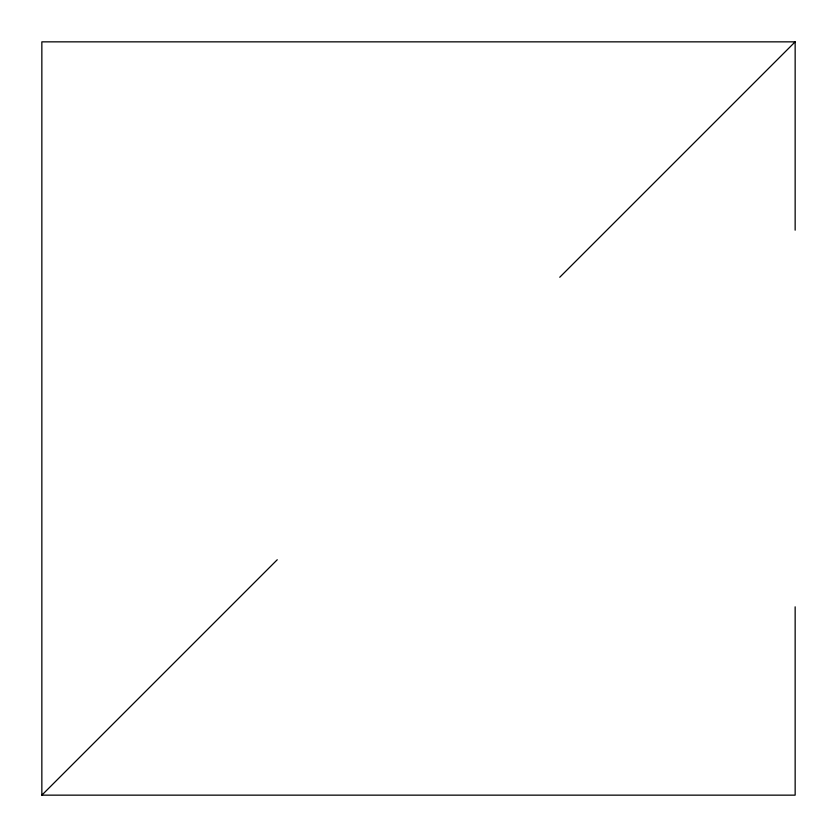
<?xml version="1.0" encoding="UTF-8"?>
<svg xmlns="http://www.w3.org/2000/svg" width="837" height="837" viewBox="0 0 837 837"><rect width="100%" height="100%" fill="white"/><g stroke="black" fill="none" stroke-linecap="round" stroke-linejoin="round"><path stroke-width="1.26" d="M795.15 606.825L795.15 795.15L41.85 795.15L277.256 559.744M559.744 277.256L795.15 41.85L795.15 230.175M795.15 41.85L41.85 41.85L41.85 795.15"/></g></svg>
